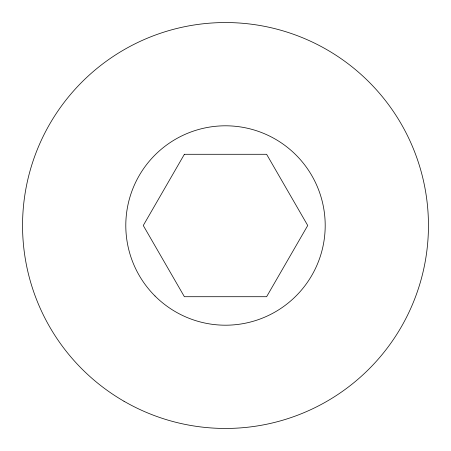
<?xml version="1.0" encoding="UTF-8"?>
<svg xmlns="http://www.w3.org/2000/svg" width="451" height="451" viewBox="0 0 451 451"><rect width="100%" height="100%" fill="white"/><g stroke="black" fill="none" stroke-linecap="round" stroke-linejoin="round"><path stroke-width="0.68" d="M184.386 154.287L143.271 225.5L184.386 296.713L266.614 296.713L307.729 225.5L266.614 154.287L184.386 154.287M155.003 295.997A99.694 99.694 0 0 0 321.8 251.303A99.694 99.694 0 0 0 199.697 129.2A99.694 99.694 0 0 0 155.003 295.997M124.025 401.26A202.95 202.95 0 0 0 428.45 225.5A202.95 202.95 0 0 0 124.025 49.74A202.95 202.95 0 0 0 124.025 401.26"/></g></svg>
